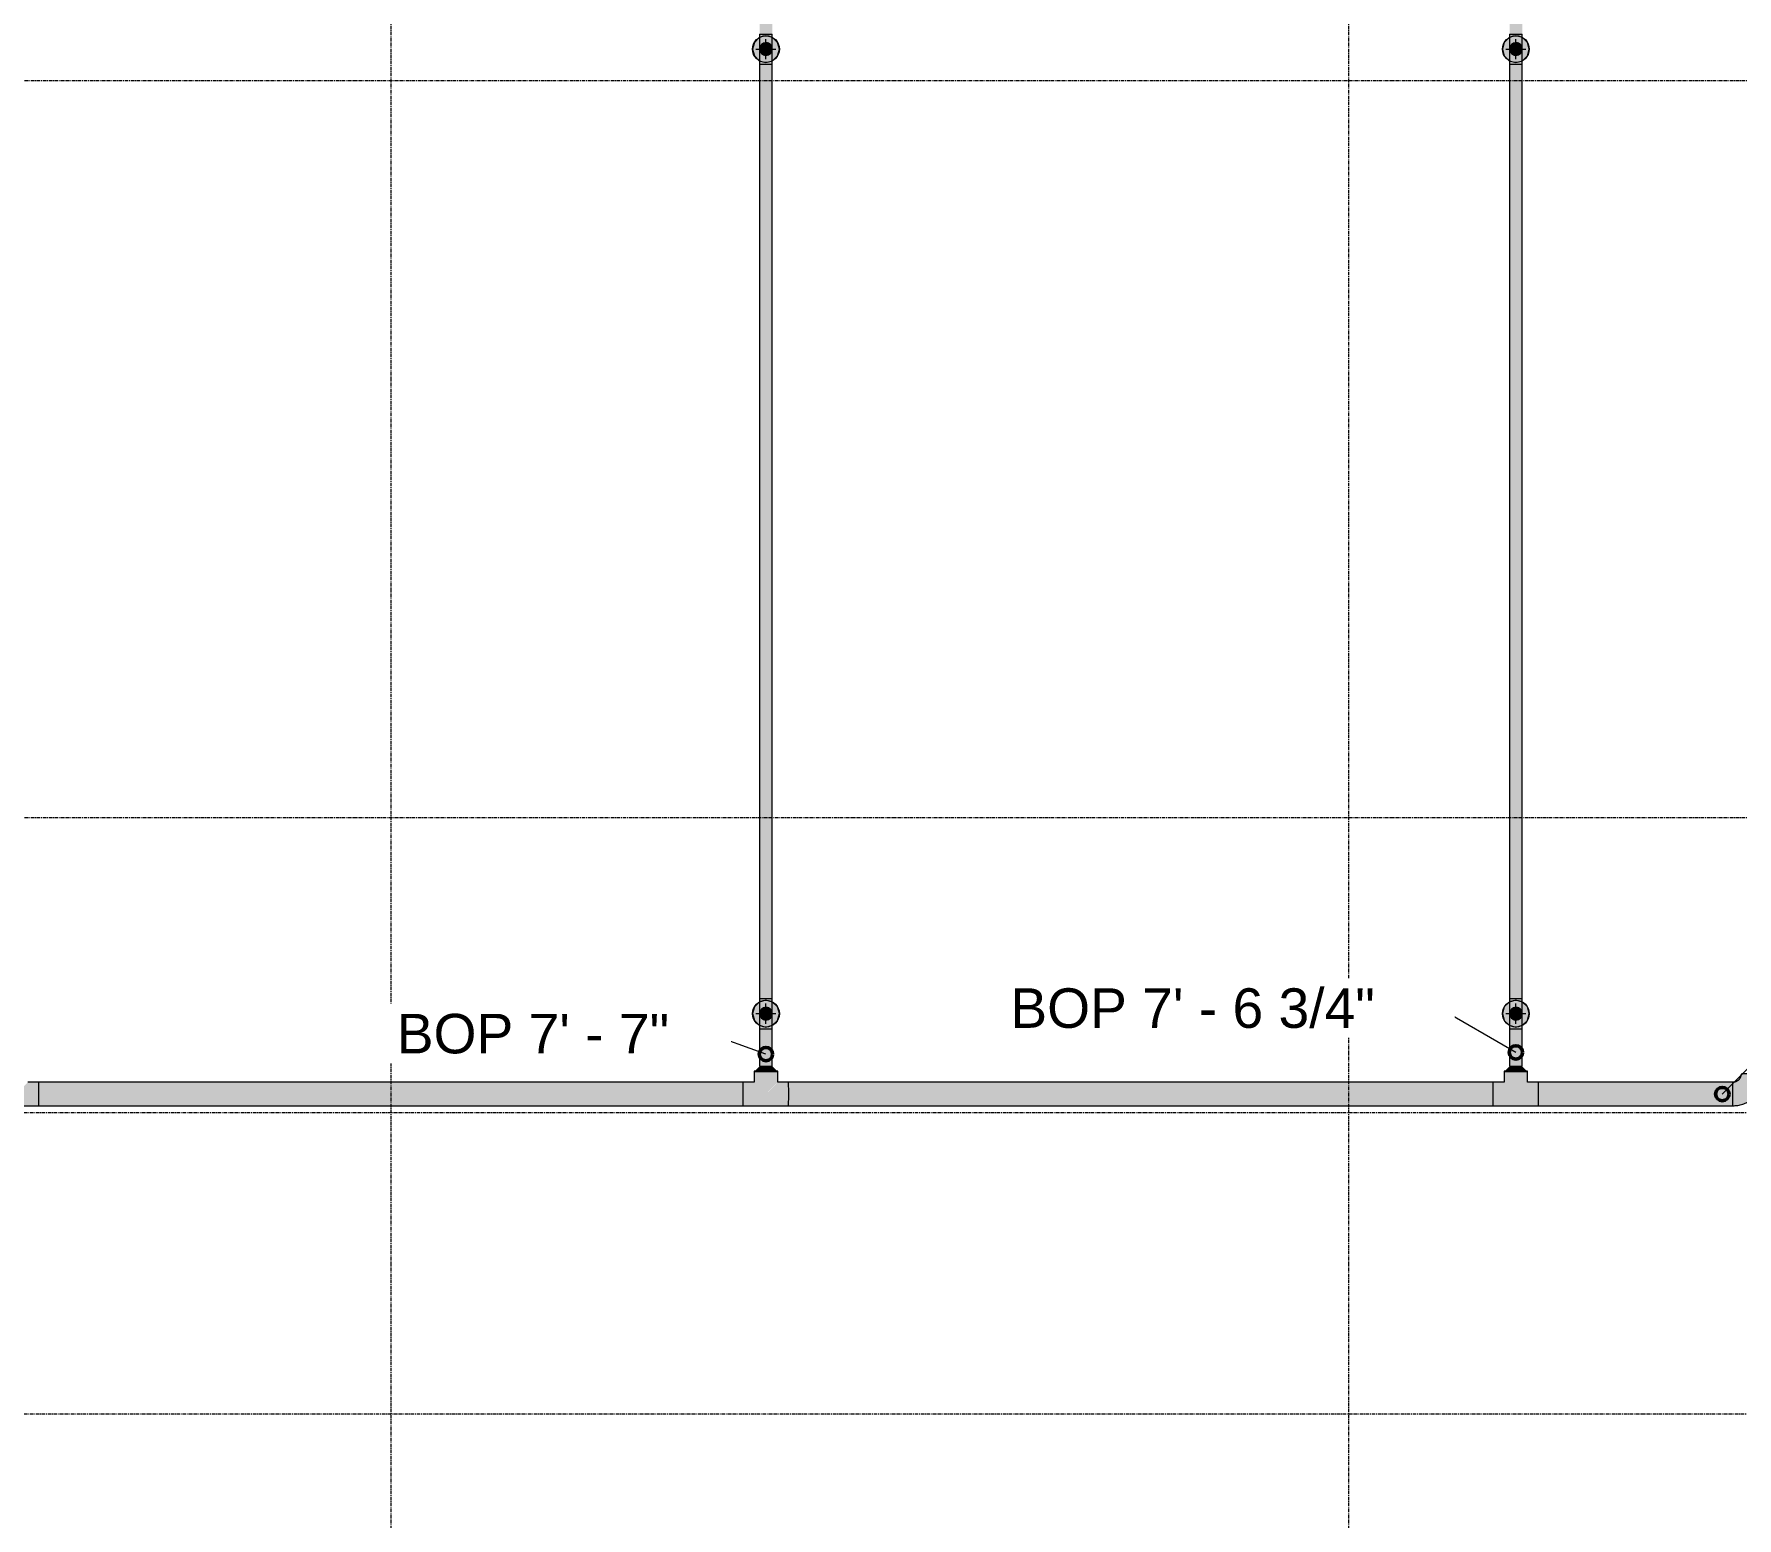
# Model space of a CAD drawing. Header units: inches. Extents: x -3679 to 241, y -496 to 1784.
# Drawn here: x -2409.3 to -2155, y -15.5 to 206 of the extents above; entities that cross this region are included whole.
import ezdxf

# ---------------------------------------------------------------- set-up
doc = ezdxf.new("R2010")
doc.units = ezdxf.units.IN
doc.header["$MEASUREMENT"] = 0
doc.linetypes.add('Grid Line', pattern=[0.875, 0.5, -0.125, 0.125, -0.125])
for name, color, linetype, lineweight in [('A-ANNO-NOTE', 250, 'Continuous', 9), ('G-ANNO-DIMS', 251, 'Continuous', 9), ('P-PIPE', 1, 'Continuous', 9), ('P-PIPE-CNTR', 1, 'Continuous', 9), ('S-GRID', 8, 'Continuous', 9)]:
    doc.layers.add(name, color=color, linetype=linetype, lineweight=lineweight)
doc.styles.add('Arial_1', font='arial.ttf', dxfattribs={"height": 5.901198})

# ---------------------------------------------------------------- blocks, each defined once
blk = doc.blocks.new('Elbow - Welded - Generic - Standard-1092361-LOWER PARKING')
at = {"layer": 'P-PIPE'}
for points in [[(-2155.61, 45.99), (-2154.14, 46.22), (-2152.82, 46.9), (-2151.75, 47.98), (-2151.1, 49.27), (-2150.86, 50.73), (-2151.74, 50.74), (-2154.36, 50.73), (-2154.53, 50.11), (-2154.99, 49.66), (-2155.61, 49.49), (-2155.6, 48.41), (-2155.61, 46.02)], [(-2153.48, 46.56), (-2153.09, 46.74), (-2153.02, 46.79), (-2153.22, 46.69)]]:
    blk.add_hatch(color=256, dxfattribs=at).paths.add_polyline_path(points, flags=0)
at = {"layer": 'P-PIPE', "flags": 128}
for points in [[(-2154.67, 49.92), (-2154.7, 49.88), (-2154.74, 49.85), (-2154.77, 49.81), (-2154.81, 49.78), (-2154.85, 49.75), (-2154.89, 49.72), (-2154.93, 49.69), (-2154.97, 49.67), (-2155.02, 49.64), (-2155.06, 49.62), (-2155.11, 49.6), (-2155.15, 49.58), (-2155.2, 49.56), (-2155.24, 49.55), (-2155.29, 49.53), (-2155.34, 49.52), (-2155.39, 49.51), (-2155.44, 49.5), (-2155.49, 49.5), (-2155.54, 49.49), (-2155.59, 49.49), (-2155.61, 49.49)], [(-2154.36, 50.73), (-2154.37, 50.68), (-2154.37, 50.64), (-2154.37, 50.59), (-2154.38, 50.54), (-2154.39, 50.49), (-2154.4, 50.44), (-2154.41, 50.39), (-2154.43, 50.34), (-2154.44, 50.3), (-2154.46, 50.25), (-2154.48, 50.21), (-2154.5, 50.16), (-2154.53, 50.12), (-2154.55, 50.07), (-2154.58, 50.03), (-2154.61, 49.99), (-2154.64, 49.95), (-2154.67, 49.92)], [(-2152.03, 47.63), (-2151.9, 47.77), (-2151.79, 47.92), (-2151.68, 48.08), (-2151.58, 48.24), (-2151.48, 48.4), (-2151.39, 48.57), (-2151.31, 48.74), (-2151.23, 48.91), (-2151.16, 49.09), (-2151.1, 49.26), (-2151.04, 49.45), (-2150.99, 49.63), (-2150.95, 49.82), (-2150.92, 50), (-2150.9, 50.19), (-2150.88, 50.38), (-2150.87, 50.57), (-2150.86, 50.73)], [(-2155.61, 45.99), (-2155.42, 46), (-2155.23, 46.01), (-2155.04, 46.03), (-2154.85, 46.05), (-2154.66, 46.09), (-2154.48, 46.13), (-2154.3, 46.18), (-2154.11, 46.23), (-2153.94, 46.3), (-2153.76, 46.37), (-2153.59, 46.44), (-2153.42, 46.53), (-2153.25, 46.62), (-2153.09, 46.72), (-2152.93, 46.82), (-2152.77, 46.93), (-2152.62, 47.05), (-2152.48, 47.17), (-2152.34, 47.3), (-2152.2, 47.43), (-2152.08, 47.57), (-2152.03, 47.63)]]:
    blk.add_lwpolyline(points, dxfattribs=at)
at = {"layer": 'P-PIPE'}
for centre, major_axis, ratio, start_param, end_param in [((-2155.61, 47.74), (0, 1.75), 0.001812, 6.023472, 6.283185), ((-2155.61, 47.74), (0, 1.75), 0.001812, 5.761673, 6.022055), ((-2155.61, 47.74), (0, 1.75), 0.001812, 5.499873, 5.759953), ((-2155.61, 47.74), (0, 1.75), 0.001812, 5.238074, 5.498008), ((-2155.61, 47.74), (0, 1.75), 0.001812, 4.976274, 5.236112), ((-2152.61, 50.73), (1.75, 0), 0.002086, 3.009782, 3.139781), ((-2152.61, 50.73), (1.75, 0), 0.002086, 2.618549, 2.877982), ((-2152.61, 50.73), (1.75, 0), 0.002086, 2.35649, 2.616182), ((-2152.61, 50.73), (1.75, 0), 0.002086, 2.094565, 2.354383), ((-2152.61, 50.73), (1.75, 0), 0.002086, 1.832683, 2.092583), ((-2152.61, 50.73), (1.75, 0), 0.002086, 1.570817, 1.830784), ((-2152.61, 50.73), (1.75, 0), 0.002086, 1.308955, 1.568985), ((-2152.61, 50.73), (1.75, 0), 0.002086, 1.047089, 1.307185), ((-2152.61, 50.73), (1.75, 0), 0.002086, 0.785207, 1.045386), ((-2152.61, 50.73), (1.75, 0), 0.002086, 0.523281, 0.783587), ((-2152.61, 50.73), (1.75, 0), 0.002086, 0.261218, 0.521787), ((-2152.61, 50.73), (1.75, 0), 0.002086, 0, 0.259988), ((-2155.61, 47.74), (0, 1.75), 0.001812, 3.667277, 3.926651), ((-2155.61, 47.74), (0, 1.75), 0.001812, 3.405478, 3.664553), ((-2155.61, 47.74), (0, 1.75), 0.001812, 3.143679, 3.273541), ((-2155.61, 47.74), (0, 1.75), 0.001812, 4.714475, 4.974236), ((-2155.61, 47.74), (0, 1.75), 0.001812, 4.452676, 4.712366), ((-2155.61, 47.74), (0, 1.75), 0.001812, 4.190876, 4.45049), ((-2155.61, 47.74), (0, 1.75), 0.001812, 3.929077, 4.188595)]:
    blk.add_ellipse(centre, major_axis=major_axis, ratio=ratio, start_param=start_param, end_param=end_param, dxfattribs=at)

msp = doc.modelspace()

# ---------------------------------------------------------------- hatches: boundary and pattern name
at = {"layer": 'A-ANNO-NOTE'}
for points in [[(-2300, 201.74), (-2299, 202.01), (-2298.27, 202.74), (-2298, 203.74), (-2298.27, 204.74), (-2299, 205.47), (-2300, 205.74), (-2301, 205.47), (-2301.73, 204.74), (-2302, 203.74), (-2301.73, 202.74), (-2301, 202.01)], [(-2188, 201.74), (-2187, 202.01), (-2186.27, 202.74), (-2186, 203.74), (-2186.27, 204.74), (-2187, 205.47), (-2188, 205.74), (-2189, 205.47), (-2189.73, 204.74), (-2190, 203.74), (-2189.73, 202.74), (-2189, 202.01)], [(-2300, 57.74), (-2299, 58.01), (-2298.27, 58.74), (-2298, 59.74), (-2298.27, 60.74), (-2299, 61.47), (-2300, 61.74), (-2301, 61.47), (-2301.73, 60.74), (-2302, 59.74), (-2301.73, 58.74), (-2301, 58.01)], [(-2188, 57.74), (-2187, 58.01), (-2186.27, 58.74), (-2186, 59.74), (-2186.27, 60.74), (-2187, 61.47), (-2188, 61.74), (-2189, 61.47), (-2189.73, 60.74), (-2190, 59.74), (-2189.73, 58.74), (-2189, 58.01)]]:
    msp.add_hatch(color=256, dxfattribs=at).paths.add_polyline_path(points, flags=0)
h = msp.add_hatch(color=256, dxfattribs=at)
edge = h.paths.add_edge_path(flags=0)
edge.add_arc((-2300, 203.74), 2, 0, 360)
h = msp.add_hatch(color=256, dxfattribs=at)
edge = h.paths.add_edge_path(flags=0)
edge.add_arc((-2188, 203.74), 2, 0, 360)
h = msp.add_hatch(color=256, dxfattribs=at)
edge = h.paths.add_edge_path(flags=0)
edge.add_arc((-2300, 59.74), 2, 0, 360)
h = msp.add_hatch(color=256, dxfattribs=at)
edge = h.paths.add_edge_path(flags=0)
edge.add_arc((-2188, 59.74), 2, 0, 360)
at = {"layer": 'P-PIPE'}
h = msp.add_hatch(color=256, dxfattribs=at)
h.paths.add_polyline_path([(-2300.67, 205.98), (-2300.67, 205.99), (-2300.67, 211.03)], flags=0)
h.paths.add_polyline_path([(-2300, 205.98), (-2300, 345.5), (-2300.95, 345.5), (-2300.95, 205.99), (-2300.47, 205.98), (-2300.25, 205.98)], flags=0)
for points in [[(-2300, 205.98), (-2299.05, 205.99), (-2299.05, 345.5), (-2299.53, 345.5), (-2300, 345.5), (-2300, 211.03)], [(-2188, 205.98), (-2187.05, 205.99), (-2187.05, 345.5), (-2187.53, 345.5), (-2188, 345.5), (-2188, 211.03)], [(-2300, 202.79), (-2299.75, 202.83), (-2299.53, 202.92), (-2299.33, 203.07), (-2299.18, 203.27), (-2299.08, 203.5), (-2299.05, 203.74), (-2299.08, 203.99), (-2299.18, 204.22), (-2299.33, 204.41), (-2299.53, 204.57), (-2299.75, 204.66), (-2300, 204.69), (-2300.25, 204.66), (-2300.48, 204.57), (-2300.67, 204.41), (-2300.82, 204.22), (-2300.92, 203.99), (-2300.95, 203.74), (-2300.92, 203.5), (-2300.82, 203.27), (-2300.67, 203.07), (-2300.48, 202.92), (-2300.25, 202.83)], [(-2188, 202.79), (-2187.75, 202.83), (-2187.53, 202.92), (-2187.33, 203.07), (-2187.18, 203.27), (-2187.08, 203.5), (-2187.05, 203.74), (-2187.08, 203.99), (-2187.18, 204.22), (-2187.33, 204.41), (-2187.53, 204.57), (-2187.75, 204.66), (-2188, 204.69), (-2188.25, 204.66), (-2188.48, 204.57), (-2188.67, 204.41), (-2188.82, 204.22), (-2188.92, 203.99), (-2188.95, 203.74), (-2188.92, 203.5), (-2188.82, 203.27), (-2188.67, 203.07), (-2188.48, 202.92), (-2188.25, 202.83)], [(-2300, 61.98), (-2300, 201.5), (-2300.95, 201.5), (-2300.95, 61.99), (-2300.47, 61.98), (-2300.25, 61.98)], [(-2300, 61.98), (-2299.05, 61.99), (-2299.05, 201.5), (-2299.53, 201.5), (-2300, 201.5), (-2300, 62.62)], [(-2188, 61.98), (-2188, 201.5), (-2188.95, 201.5), (-2188.95, 61.99), (-2188.47, 61.98), (-2188.25, 61.98)], [(-2188, 61.98), (-2187.05, 61.99), (-2187.05, 201.5), (-2187.53, 201.5), (-2188, 201.5), (-2188, 62.62)], [(-2300, 58.79), (-2299.75, 58.83), (-2299.53, 58.92), (-2299.33, 59.07), (-2299.18, 59.27), (-2299.08, 59.5), (-2299.05, 59.74), (-2299.08, 59.99), (-2299.18, 60.22), (-2299.33, 60.41), (-2299.53, 60.57), (-2299.75, 60.66), (-2300, 60.69), (-2300.25, 60.66), (-2300.48, 60.57), (-2300.67, 60.41), (-2300.82, 60.22), (-2300.92, 59.99), (-2300.95, 59.74), (-2300.92, 59.5), (-2300.82, 59.27), (-2300.67, 59.07), (-2300.48, 58.92), (-2300.25, 58.83)], [(-2188, 58.79), (-2187.75, 58.83), (-2187.53, 58.92), (-2187.33, 59.07), (-2187.18, 59.27), (-2187.08, 59.5), (-2187.05, 59.74), (-2187.08, 59.99), (-2187.18, 60.22), (-2187.33, 60.41), (-2187.53, 60.57), (-2187.75, 60.66), (-2188, 60.69), (-2188.25, 60.66), (-2188.48, 60.57), (-2188.67, 60.41), (-2188.82, 60.22), (-2188.92, 59.99), (-2188.95, 59.74), (-2188.92, 59.5), (-2188.82, 59.27), (-2188.67, 59.07), (-2188.48, 58.92), (-2188.25, 58.83)], [(-2300, 51.91), (-2300, 57.5), (-2300.95, 57.5), (-2300.95, 51.91), (-2300.48, 51.91), (-2300.25, 51.91)], [(-2300, 51.91), (-2299.05, 51.91), (-2299.05, 57.5), (-2299.53, 57.5), (-2300, 57.5), (-2300, 52.02)], [(-2188, 51.91), (-2188, 57.5), (-2188.95, 57.5), (-2188.95, 51.91), (-2188.48, 51.91), (-2188.25, 51.91)], [(-2188, 51.91), (-2187.05, 51.91), (-2187.05, 57.5), (-2187.53, 57.5), (-2188, 57.5), (-2188, 52.02)], [(-2300, 47.74), (-2298.25, 49.49), (-2298.25, 51.13), (-2298.87, 51.12), (-2301.7, 51.13), (-2301.75, 51.13), (-2301.75, 49.49), (-2300.58, 48.32), (-2300.29, 48.03)], [(-2300, 51.12), (-2298.44, 51.13), (-2299.19, 51.91), (-2300.82, 51.9), (-2301.56, 51.13), (-2300.25, 51.12), (-2300, 51.12)], [(-2188, 47.74), (-2186.25, 49.49), (-2186.25, 51.13), (-2186.87, 51.12), (-2189.7, 51.13), (-2189.75, 51.13), (-2189.75, 49.49), (-2188.58, 48.32), (-2188.29, 48.03)], [(-2188, 51.12), (-2186.44, 51.13), (-2187.19, 51.91), (-2188.82, 51.9), (-2189.56, 51.13), (-2188.25, 51.12), (-2188, 51.12)], [(-2415.39, 45.99), (-2408.61, 45.99), (-2408.61, 46.86), (-2408.61, 49.49), (-2410.25, 49.49), (-2410.76, 48.97), (-2412, 47.74), (-2413.75, 49.49), (-2415.39, 49.49), (-2415.38, 48.19), (-2415.39, 46.02)], [(-2308.17, 47.74), (-2303.38, 47.74), (-2303.39, 49.49), (-2408.61, 49.49), (-2408.61, 48.19), (-2408.61, 47.74), (-2325.01, 47.74)], [(-2296.61, 45.99), (-2296.61, 46.86), (-2296.61, 49.49), (-2298.25, 49.49), (-2298.76, 48.97), (-2300, 47.74), (-2301.75, 49.49), (-2303.39, 49.49), (-2303.38, 48.19), (-2303.38, 45.99), (-2299.75, 45.99)], [(-2296.61, 47.74), (-2191.38, 47.74), (-2191.39, 49.49), (-2296.61, 49.49), (-2296.61, 48.19), (-2296.61, 47.74)], [(-2184.61, 47.74), (-2155.6, 47.75), (-2155.61, 49.49), (-2184.61, 49.49), (-2184.61, 48.19), (-2184.61, 47.74)], [(-2191.39, 45.99), (-2191.38, 46.87), (-2191.38, 47.74), (-2296.61, 47.74), (-2296.61, 45.99), (-2207.13, 45.99)]]:
    msp.add_hatch(color=256, dxfattribs=at).paths.add_polyline_path(points, flags=0)
h = msp.add_hatch(color=256, dxfattribs=at)
h.paths.add_polyline_path([(-2188.67, 205.98), (-2188.67, 205.99), (-2188.67, 211.03)], flags=0)
h.paths.add_polyline_path([(-2188, 205.98), (-2188, 345.5), (-2188.95, 345.5), (-2188.95, 205.99), (-2188.47, 205.98), (-2188.25, 205.98)], flags=0)
h = msp.add_hatch(color=256, dxfattribs=at)
h.paths.add_polyline_path([(-2300.95, 203.74), (-2300.92, 203.99), (-2300.79, 204.28), (-2300.65, 204.43), (-2300.44, 204.58), (-2300.24, 204.66), (-2300, 204.69), (-2300, 205.98), (-2300.95, 205.99), (-2300.95, 203.91)], flags=0)
h.paths.add_polyline_path([(-2300, 201.5), (-2300, 202.79), (-2300.25, 202.83), (-2300.48, 202.92), (-2300.67, 203.07), (-2300.84, 203.31), (-2300.88, 203.38), (-2300.93, 203.56), (-2300.95, 203.74), (-2300.95, 201.5), (-2300.48, 201.5), (-2300.25, 201.5)], flags=0)
h = msp.add_hatch(color=256, dxfattribs=at)
h.paths.add_polyline_path([(-2300, 202.79), (-2299.75, 202.83), (-2299.52, 202.92), (-2299.33, 203.07), (-2299.18, 203.27), (-2299.08, 203.5), (-2299.05, 203.75), (-2299.08, 203.99), (-2299.18, 204.22), (-2299.33, 204.42), (-2299.53, 204.57), (-2299.76, 204.66), (-2300.01, 204.69), (-2300.25, 204.66), (-2300.48, 204.56), (-2300.67, 204.41), (-2300.83, 204.21), (-2300.92, 203.98), (-2300.95, 203.74), (-2300.92, 203.49), (-2300.82, 203.27), (-2300.67, 203.07), (-2300.47, 202.92), (-2300.25, 202.82), (-2300, 202.79)], flags=0)
h.paths.add_polyline_path([(-2300, 202.79), (-2300.25, 202.83), (-2300.48, 202.92), (-2300.67, 203.08), (-2300.82, 203.27), (-2300.92, 203.5), (-2300.95, 203.74), (-2300.91, 204), (-2300.82, 204.22), (-2300.66, 204.42), (-2300.48, 204.57), (-2300.24, 204.66), (-2300, 204.69), (-2299.75, 204.66), (-2299.53, 204.57), (-2299.32, 204.41), (-2299.18, 204.22), (-2299.08, 203.99), (-2299.05, 203.74), (-2299.08, 203.5), (-2299.18, 203.27), (-2299.33, 203.07), (-2299.53, 202.92), (-2299.75, 202.83)], flags=0)
h = msp.add_hatch(color=256, dxfattribs=at)
h.paths.add_polyline_path([(-2299.05, 203.74), (-2299.05, 205.99), (-2299.53, 205.98), (-2300, 205.98), (-2299.99, 204.69), (-2299.75, 204.66), (-2299.52, 204.57), (-2299.33, 204.41), (-2299.16, 204.18), (-2299.12, 204.1), (-2299.07, 203.93), (-2299.05, 203.75)], flags=0)
h.paths.add_polyline_path([(-2300, 201.5), (-2299.05, 201.5), (-2299.05, 203.74), (-2299.08, 203.5), (-2299.21, 203.21), (-2299.35, 203.05), (-2299.54, 202.91), (-2299.75, 202.82), (-2300, 202.79), (-2300, 202.68)], flags=0)
h = msp.add_hatch(color=256, dxfattribs=at)
h.paths.add_polyline_path([(-2188.95, 203.74), (-2188.92, 203.99), (-2188.79, 204.28), (-2188.65, 204.43), (-2188.44, 204.58), (-2188.24, 204.66), (-2188, 204.69), (-2188, 205.98), (-2188.95, 205.99), (-2188.95, 203.91)], flags=0)
h.paths.add_polyline_path([(-2188, 201.5), (-2188, 202.79), (-2188.25, 202.83), (-2188.48, 202.92), (-2188.67, 203.07), (-2188.84, 203.31), (-2188.88, 203.38), (-2188.93, 203.56), (-2188.95, 203.74), (-2188.95, 201.5), (-2188.48, 201.5), (-2188.25, 201.5)], flags=0)
h = msp.add_hatch(color=256, dxfattribs=at)
h.paths.add_polyline_path([(-2188, 202.79), (-2187.75, 202.83), (-2187.52, 202.92), (-2187.33, 203.07), (-2187.18, 203.27), (-2187.08, 203.5), (-2187.05, 203.75), (-2187.08, 203.99), (-2187.18, 204.22), (-2187.33, 204.42), (-2187.53, 204.57), (-2187.76, 204.66), (-2188.01, 204.69), (-2188.25, 204.66), (-2188.48, 204.56), (-2188.67, 204.41), (-2188.83, 204.21), (-2188.92, 203.98), (-2188.95, 203.74), (-2188.92, 203.49), (-2188.82, 203.27), (-2188.67, 203.07), (-2188.47, 202.92), (-2188.25, 202.82), (-2188, 202.79)], flags=0)
h.paths.add_polyline_path([(-2188, 202.79), (-2188.25, 202.83), (-2188.48, 202.92), (-2188.67, 203.08), (-2188.82, 203.27), (-2188.92, 203.5), (-2188.95, 203.74), (-2188.91, 204), (-2188.82, 204.22), (-2188.66, 204.42), (-2188.48, 204.57), (-2188.24, 204.66), (-2188, 204.69), (-2187.75, 204.66), (-2187.53, 204.57), (-2187.32, 204.41), (-2187.18, 204.22), (-2187.08, 203.99), (-2187.05, 203.74), (-2187.08, 203.5), (-2187.18, 203.27), (-2187.33, 203.07), (-2187.53, 202.92), (-2187.75, 202.83)], flags=0)
h = msp.add_hatch(color=256, dxfattribs=at)
h.paths.add_polyline_path([(-2187.05, 203.74), (-2187.05, 205.99), (-2187.53, 205.98), (-2188, 205.98), (-2187.99, 204.69), (-2187.75, 204.66), (-2187.52, 204.57), (-2187.33, 204.41), (-2187.16, 204.18), (-2187.12, 204.1), (-2187.07, 203.93), (-2187.05, 203.75)], flags=0)
h.paths.add_polyline_path([(-2188, 201.5), (-2187.05, 201.5), (-2187.05, 203.74), (-2187.08, 203.5), (-2187.21, 203.21), (-2187.35, 203.05), (-2187.54, 202.91), (-2187.75, 202.82), (-2188, 202.79), (-2188, 202.68)], flags=0)
h = msp.add_hatch(color=256, dxfattribs=at)
h.paths.add_polyline_path([(-2300.95, 59.74), (-2300.92, 59.99), (-2300.79, 60.28), (-2300.65, 60.43), (-2300.44, 60.58), (-2300.24, 60.66), (-2300, 60.69), (-2300, 61.98), (-2300.95, 61.99), (-2300.95, 59.91)], flags=0)
h.paths.add_polyline_path([(-2300, 57.5), (-2300, 58.79), (-2300.25, 58.83), (-2300.48, 58.92), (-2300.67, 59.07), (-2300.84, 59.31), (-2300.88, 59.38), (-2300.93, 59.56), (-2300.95, 59.74), (-2300.95, 57.5), (-2300.48, 57.5), (-2300.25, 57.5)], flags=0)
h = msp.add_hatch(color=256, dxfattribs=at)
h.paths.add_polyline_path([(-2299.05, 59.74), (-2299.05, 61.99), (-2299.53, 61.98), (-2300, 61.98), (-2299.99, 60.69), (-2299.75, 60.66), (-2299.52, 60.57), (-2299.33, 60.41), (-2299.16, 60.18), (-2299.12, 60.1), (-2299.07, 59.93), (-2299.05, 59.75)], flags=0)
h.paths.add_polyline_path([(-2300, 57.5), (-2299.05, 57.5), (-2299.05, 59.74), (-2299.08, 59.5), (-2299.21, 59.21), (-2299.35, 59.05), (-2299.54, 58.91), (-2299.75, 58.82), (-2300, 58.79), (-2300, 58.68)], flags=0)
h = msp.add_hatch(color=256, dxfattribs=at)
h.paths.add_polyline_path([(-2188.95, 59.74), (-2188.92, 59.99), (-2188.79, 60.28), (-2188.65, 60.43), (-2188.44, 60.58), (-2188.24, 60.66), (-2188, 60.69), (-2188, 61.98), (-2188.95, 61.99), (-2188.95, 59.91)], flags=0)
h.paths.add_polyline_path([(-2188, 57.5), (-2188, 58.79), (-2188.25, 58.83), (-2188.48, 58.92), (-2188.67, 59.07), (-2188.84, 59.31), (-2188.88, 59.38), (-2188.93, 59.56), (-2188.95, 59.74), (-2188.95, 57.5), (-2188.48, 57.5), (-2188.25, 57.5)], flags=0)
h = msp.add_hatch(color=256, dxfattribs=at)
h.paths.add_polyline_path([(-2187.05, 59.74), (-2187.05, 61.99), (-2187.53, 61.98), (-2188, 61.98), (-2187.99, 60.69), (-2187.75, 60.66), (-2187.52, 60.57), (-2187.33, 60.41), (-2187.16, 60.18), (-2187.12, 60.1), (-2187.07, 59.93), (-2187.05, 59.75)], flags=0)
h.paths.add_polyline_path([(-2188, 57.5), (-2187.05, 57.5), (-2187.05, 59.74), (-2187.08, 59.5), (-2187.21, 59.21), (-2187.35, 59.05), (-2187.54, 58.91), (-2187.75, 58.82), (-2188, 58.79), (-2188, 58.68)], flags=0)
h = msp.add_hatch(color=256, dxfattribs=at)
h.paths.add_polyline_path([(-2300, 58.79), (-2299.75, 58.83), (-2299.52, 58.92), (-2299.33, 59.07), (-2299.18, 59.27), (-2299.08, 59.5), (-2299.05, 59.75), (-2299.08, 59.99), (-2299.18, 60.22), (-2299.33, 60.42), (-2299.53, 60.57), (-2299.76, 60.66), (-2300.01, 60.69), (-2300.25, 60.66), (-2300.48, 60.56), (-2300.67, 60.41), (-2300.83, 60.21), (-2300.92, 59.98), (-2300.95, 59.74), (-2300.92, 59.49), (-2300.82, 59.27), (-2300.67, 59.07), (-2300.47, 58.92), (-2300.25, 58.82), (-2300, 58.79)], flags=0)
h.paths.add_polyline_path([(-2300, 58.79), (-2300.25, 58.83), (-2300.48, 58.92), (-2300.67, 59.08), (-2300.82, 59.27), (-2300.92, 59.5), (-2300.95, 59.74), (-2300.91, 60), (-2300.82, 60.22), (-2300.66, 60.42), (-2300.48, 60.57), (-2300.24, 60.66), (-2300, 60.69), (-2299.75, 60.66), (-2299.53, 60.57), (-2299.32, 60.41), (-2299.18, 60.22), (-2299.08, 59.99), (-2299.05, 59.74), (-2299.08, 59.5), (-2299.18, 59.27), (-2299.33, 59.07), (-2299.53, 58.92), (-2299.75, 58.83)], flags=0)
h = msp.add_hatch(color=256, dxfattribs=at)
h.paths.add_polyline_path([(-2188, 58.79), (-2187.75, 58.83), (-2187.52, 58.92), (-2187.33, 59.07), (-2187.18, 59.27), (-2187.08, 59.5), (-2187.05, 59.75), (-2187.08, 59.99), (-2187.18, 60.22), (-2187.33, 60.42), (-2187.53, 60.57), (-2187.76, 60.66), (-2188.01, 60.69), (-2188.25, 60.66), (-2188.48, 60.56), (-2188.67, 60.41), (-2188.83, 60.21), (-2188.92, 59.98), (-2188.95, 59.74), (-2188.92, 59.49), (-2188.82, 59.27), (-2188.67, 59.07), (-2188.47, 58.92), (-2188.25, 58.82), (-2188, 58.79)], flags=0)
h.paths.add_polyline_path([(-2188, 58.79), (-2188.25, 58.83), (-2188.48, 58.92), (-2188.67, 59.08), (-2188.82, 59.27), (-2188.92, 59.5), (-2188.95, 59.74), (-2188.91, 60), (-2188.82, 60.22), (-2188.66, 60.42), (-2188.48, 60.57), (-2188.24, 60.66), (-2188, 60.69), (-2187.75, 60.66), (-2187.53, 60.57), (-2187.32, 60.41), (-2187.18, 60.22), (-2187.08, 59.99), (-2187.05, 59.74), (-2187.08, 59.5), (-2187.18, 59.27), (-2187.33, 59.07), (-2187.53, 58.92), (-2187.75, 58.83)], flags=0)
h = msp.add_hatch(color=256, dxfattribs=at)
h.paths.add_polyline_path([(-2191.38, 48.79), (-2191.38, 48.79), (-2191.38, 48.79)], flags=0)
h.paths.add_polyline_path([(-2184.61, 45.99), (-2184.61, 46.86), (-2184.61, 49.49), (-2186.25, 49.49), (-2186.76, 48.97), (-2188, 47.74), (-2189.75, 49.49), (-2191.39, 49.49), (-2191.38, 48.19), (-2191.38, 45.99), (-2190.29, 45.99)], flags=0)
h = msp.add_hatch(color=256, dxfattribs=at)
h.paths.add_polyline_path([(-2408.61, 45.99), (-2303.39, 45.99), (-2303.38, 46.87), (-2303.38, 47.74), (-2408.61, 47.74), (-2408.61, 45.99)], flags=0)
h.paths.add_polyline_path([(-2408.61, 46.23), (-2408.61, 46.23), (-2392.38, 46.23)], flags=0)
h = msp.add_hatch(color=256, dxfattribs=at)
h.paths.add_polyline_path([(-2156.61, 45.99), (-2155.61, 45.99), (-2155.6, 46.87), (-2155.6, 47.74), (-2184.61, 47.74), (-2184.61, 45.99), (-2173.45, 45.99)], flags=0)
h.paths.add_polyline_path([(-2184.61, 46.23), (-2184.61, 46.23), (-2173.45, 46.23)], flags=0)

# ---------------------------------------------------------------- linework, layer by layer
at = {"layer": 'A-ANNO-NOTE'}
for p, q in [((-2301.73, 204.74), (-2302, 203.74)), ((-2302, 203.74), (-2301.73, 202.74)), ((-2301, 205.47), (-2301.73, 204.74)), ((-2300, 205.74), (-2301, 205.47)), ((-2299, 205.47), (-2300, 205.74)), ((-2298.27, 204.74), (-2299, 205.47)), ((-2298, 203.74), (-2298.27, 204.74)), ((-2298.27, 202.74), (-2298, 203.74)), ((-2189.73, 204.74), (-2190, 203.74)), ((-2190, 203.74), (-2189.73, 202.74)), ((-2189, 205.47), (-2189.73, 204.74)), ((-2188, 205.74), (-2189, 205.47)), ((-2187, 205.47), (-2188, 205.74)), ((-2186.27, 204.74), (-2187, 205.47)), ((-2186, 203.74), (-2186.27, 204.74)), ((-2186.27, 202.74), (-2186, 203.74)), ((-2301.73, 202.74), (-2301, 202.01)), ((-2301, 202.01), (-2300, 201.74)), ((-2300, 201.74), (-2299, 202.01)), ((-2299, 202.01), (-2298.27, 202.74)), ((-2189.73, 202.74), (-2189, 202.01)), ((-2189, 202.01), (-2188, 201.74)), ((-2188, 201.74), (-2187, 202.01)), ((-2187, 202.01), (-2186.27, 202.74)), ((-2301, 61.47), (-2301.73, 60.74)), ((-2300, 61.74), (-2301, 61.47)), ((-2299, 61.47), (-2300, 61.74)), ((-2298.27, 60.74), (-2299, 61.47)), ((-2189, 61.47), (-2189.73, 60.74)), ((-2188, 61.74), (-2189, 61.47)), ((-2187, 61.47), (-2188, 61.74)), ((-2186.27, 60.74), (-2187, 61.47)), ((-2301.73, 60.74), (-2302, 59.74)), ((-2302, 59.74), (-2301.73, 58.74)), ((-2301.73, 58.74), (-2301, 58.01)), ((-2299, 58.01), (-2298.27, 58.74)), ((-2298, 59.74), (-2298.27, 60.74)), ((-2298.27, 58.74), (-2298, 59.74)), ((-2189.73, 60.74), (-2190, 59.74)), ((-2190, 59.74), (-2189.73, 58.74)), ((-2189.73, 58.74), (-2189, 58.01)), ((-2187, 58.01), (-2186.27, 58.74)), ((-2186, 59.74), (-2186.27, 60.74)), ((-2186.27, 58.74), (-2186, 59.74)), ((-2301, 58.01), (-2300, 57.74)), ((-2300, 57.74), (-2299, 58.01)), ((-2189, 58.01), (-2188, 57.74)), ((-2188, 57.74), (-2187, 58.01))]:
    msp.add_line(p, q, dxfattribs=at)
for centre in [(-2300, 203.74), (-2188, 203.74), (-2300, 59.74), (-2188, 59.74)]:
    msp.add_circle(centre, 2, dxfattribs=at)
at = {"layer": 'G-ANNO-DIMS'}
for p, q in [((-2157.17, 47.74), (-2141.13, 63.78)), ((-2199.71, 60.72), (-2207.94, 60.72)), ((-2188, 53.96), (-2199.71, 60.72)), ((-2308.82, 56.9), (-2313.26, 56.9)), ((-2300, 53.7), (-2308.82, 56.9))]:
    msp.add_line(p, q, dxfattribs=at)
at = {"layer": 'G-ANNO-DIMS', "lineweight": 50}
for centre in [(-2300, 53.7), (-2188, 53.96), (-2157.17, 47.74)]:
    msp.add_circle(centre, 1, dxfattribs=at)
at = {"layer": 'P-PIPE'}
for p, q in [((-2300.95, 205.99), (-2300.95, 201.5)), ((-2299.05, 201.5), (-2299.05, 205.99)), ((-2188.95, 205.99), (-2188.95, 201.5)), ((-2187.05, 201.5), (-2187.05, 205.99)), ((-2300.95, 201.5), (-2300.95, 61.99)), ((-2299.05, 61.99), (-2299.05, 201.5)), ((-2188.95, 201.5), (-2188.95, 61.99)), ((-2187.05, 61.99), (-2187.05, 201.5)), ((-2300.95, 61.99), (-2300.95, 57.5)), ((-2299.05, 57.5), (-2299.05, 61.99)), ((-2188.95, 61.99), (-2188.95, 57.5)), ((-2187.05, 57.5), (-2187.05, 61.99)), ((-2300.95, 57.5), (-2300.95, 51.91)), ((-2299.05, 51.91), (-2299.05, 57.5)), ((-2188.95, 57.5), (-2188.95, 51.91)), ((-2187.05, 51.91), (-2187.05, 57.5)), ((-2301.75, 51.13), (-2301.75, 49.49)), ((-2301.56, 51.13), (-2300.81, 51.91)), ((-2298.44, 51.13), (-2299.19, 51.91)), ((-2298.25, 49.49), (-2298.25, 51.13)), ((-2189.75, 51.13), (-2189.75, 49.49)), ((-2189.56, 51.13), (-2188.81, 51.91)), ((-2186.44, 51.13), (-2187.19, 51.91)), ((-2186.25, 49.49), (-2186.25, 51.13)), ((-2408.61, 49.49), (-2410.25, 49.49)), ((-2303.39, 49.49), (-2408.61, 49.49)), ((-2301.75, 49.49), (-2303.39, 49.49)), ((-2296.61, 49.49), (-2298.25, 49.49)), ((-2191.39, 49.49), (-2296.61, 49.49)), ((-2189.75, 49.49), (-2191.39, 49.49)), ((-2184.61, 49.49), (-2186.25, 49.49)), ((-2155.61, 49.49), (-2184.61, 49.49)), ((-2415.39, 45.99), (-2408.61, 45.99)), ((-2408.61, 45.99), (-2303.39, 45.99)), ((-2303.39, 45.99), (-2296.61, 45.99)), ((-2296.61, 45.99), (-2191.39, 45.99)), ((-2191.39, 45.99), (-2184.61, 45.99)), ((-2184.61, 45.99), (-2155.61, 45.99))]:
    msp.add_line(p, q, dxfattribs=at)
for centre, radius, start, end in [((-2300, 203.74), 0.95, 0, 180), ((-2300, 203.74), 0.95, 180, 0), ((-2300, 203.27), 0.475, 90, 270), ((-2300, 204.22), 0.475, 270, 90), ((-2188, 203.74), 0.95, 0, 180), ((-2188, 203.74), 0.95, 180, 0), ((-2188, 203.27), 0.475, 90, 270), ((-2188, 204.22), 0.475, 270, 90), ((-2300, 59.74), 0.95, 0, 180), ((-2300, 59.74), 0.95, 180, 360), ((-2300, 59.27), 0.475, 90, 270), ((-2300, 60.22), 0.475, 270, 90), ((-2188, 59.74), 0.95, 0, 180), ((-2188, 59.74), 0.95, 180, 360), ((-2188, 59.27), 0.475, 90, 270), ((-2188, 60.22), 0.475, 270, 90)]:
    msp.add_arc(centre, radius, start, end, dxfattribs=at)
for centre, major_axis, ratio, start_param, end_param in [((-2300, 205.99), (0.951, 0), 0.004167, 3.141593, 3.403392), ((-2300, 205.99), (0.951, 0), 0.004167, 3.405488, 3.665191), ((-2300, 205.99), (0.951, 0), 0.004167, 3.666373, 3.926991), ((-2300, 205.99), (0.95, 0), 0.004167, 3.665191, 3.926025), ((-2300, 205.99), (0.951, 0), 0.004167, 3.927731, 4.18879), ((-2300, 205.99), (0.95, 0), 0.004167, 3.926991, 4.188266), ((-2300, 205.99), (0.951, 0), 0.004167, 4.18924, 4.45059), ((-2300, 205.99), (0.95, 0), 0.004167, 4.18879, 4.450357), ((-2300, 205.99), (0.951, 0), 0.004167, 4.450806, 4.712389), ((-2300, 205.99), (0.95, 0), 0.004167, 4.45059, 4.712389), ((-2300, 205.99), (0.951, 0), 0.004167, 4.712389, 4.973972), ((-2300, 205.99), (0.95, 0), 0.004167, 4.712389, 4.974188), ((-2300, 205.99), (0.951, 0), 0.004167, 4.974188, 5.235538), ((-2300, 205.99), (0.95, 0), 0.004167, 4.974421, 5.235988), ((-2300, 205.99), (0.951, 0), 0.004167, 5.235988, 5.497047), ((-2300, 205.99), (0.95, 0), 0.004167, 5.236512, 5.497787), ((-2300, 205.99), (0.951, 0), 0.004167, 5.497787, 5.758405), ((-2300, 205.99), (0.95, 0), 0.004167, 5.498753, 5.759587), ((-2300, 205.99), (0.951, 0), 0.004167, 5.759587, 6.01929), ((-2300, 205.99), (0.951, 0), 0.004167, 6.021386, 6.283185), ((-2188, 205.99), (0.951, 0), 0.004167, 3.141593, 3.403392), ((-2188, 205.99), (0.951, 0), 0.004167, 3.405488, 3.665191), ((-2188, 205.99), (0.951, 0), 0.004167, 3.666373, 3.926991), ((-2188, 205.99), (0.95, 0), 0.004167, 3.665191, 3.926025), ((-2188, 205.99), (0.951, 0), 0.004167, 3.927731, 4.18879), ((-2188, 205.99), (0.95, 0), 0.004167, 3.926991, 4.188266), ((-2188, 205.99), (0.951, 0), 0.004167, 4.18924, 4.45059), ((-2188, 205.99), (0.95, 0), 0.004167, 4.18879, 4.450357), ((-2188, 205.99), (0.951, 0), 0.004167, 4.450806, 4.712389), ((-2188, 205.99), (0.95, 0), 0.004167, 4.45059, 4.712389), ((-2188, 205.99), (0.951, 0), 0.004167, 4.712389, 4.973972), ((-2188, 205.99), (0.95, 0), 0.004167, 4.712389, 4.974188), ((-2188, 205.99), (0.951, 0), 0.004167, 4.974188, 5.235538), ((-2188, 205.99), (0.95, 0), 0.004167, 4.974421, 5.235988), ((-2188, 205.99), (0.951, 0), 0.004167, 5.235988, 5.497047), ((-2188, 205.99), (0.95, 0), 0.004167, 5.236512, 5.497787), ((-2188, 205.99), (0.951, 0), 0.004167, 5.497787, 5.758405), ((-2188, 205.99), (0.95, 0), 0.004167, 5.498753, 5.759587), ((-2188, 205.99), (0.951, 0), 0.004167, 5.759587, 6.01929), ((-2188, 205.99), (0.951, 0), 0.004167, 6.021386, 6.283185), ((-2300, 201.5), (0.951, 0), 0.004167, 3.141593, 4.712389), ((-2300, 201.5), (0.95, 0), 0.004167, 3.665191, 3.926025), ((-2300, 201.5), (0.95, 0), 0.004167, 3.926991, 4.188266), ((-2300, 201.5), (0.95, 0), 0.004167, 4.18879, 4.450357), ((-2300, 201.5), (0.95, 0), 0.004167, 4.45059, 4.712389), ((-2300, 201.5), (0.951, 0), 0.004167, 4.712389, 6.283185), ((-2300, 201.5), (0.95, 0), 0.004167, 4.712389, 4.974188), ((-2300, 201.5), (0.95, 0), 0.004167, 4.974421, 5.235988), ((-2300, 201.5), (0.95, 0), 0.004167, 5.236512, 5.497787), ((-2300, 201.5), (0.95, 0), 0.004167, 5.498753, 5.759587), ((-2188, 201.5), (0.951, 0), 0.004167, 3.141593, 4.712389), ((-2188, 201.5), (0.95, 0), 0.004167, 3.665191, 3.926025), ((-2188, 201.5), (0.95, 0), 0.004167, 3.926991, 4.188266), ((-2188, 201.5), (0.95, 0), 0.004167, 4.18879, 4.450357), ((-2188, 201.5), (0.95, 0), 0.004167, 4.45059, 4.712389), ((-2188, 201.5), (0.951, 0), 0.004167, 4.712389, 6.283185), ((-2188, 201.5), (0.95, 0), 0.004167, 4.712389, 4.974188), ((-2188, 201.5), (0.95, 0), 0.004167, 4.974421, 5.235988), ((-2188, 201.5), (0.95, 0), 0.004167, 5.236512, 5.497787), ((-2188, 201.5), (0.95, 0), 0.004167, 5.498753, 5.759587), ((-2300, 61.99), (0.951, 0), 0.004167, 3.141593, 3.403392), ((-2300, 61.99), (0.951, 0), 0.004167, 3.405488, 3.665191), ((-2300, 61.99), (0.951, 0), 0.004167, 3.666373, 3.926991), ((-2300, 61.99), (0.95, 0), 0.004167, 3.665191, 3.926025), ((-2300, 61.99), (0.951, 0), 0.004167, 3.927731, 4.18879), ((-2300, 61.99), (0.95, 0), 0.004167, 3.926991, 4.188266), ((-2300, 61.99), (0.951, 0), 0.004167, 4.18924, 4.45059), ((-2300, 61.99), (0.95, 0), 0.004167, 4.18879, 4.450357), ((-2300, 61.99), (0.951, 0), 0.004167, 4.450806, 4.712389), ((-2300, 61.99), (0.95, 0), 0.004167, 4.45059, 4.712389), ((-2300, 61.99), (0.951, 0), 0.004167, 4.712389, 4.973972), ((-2300, 61.99), (0.95, 0), 0.004167, 4.712389, 4.974188), ((-2300, 61.99), (0.951, 0), 0.004167, 4.974188, 5.235538), ((-2300, 61.99), (0.95, 0), 0.004167, 4.974421, 5.235988), ((-2300, 61.99), (0.951, 0), 0.004167, 5.235988, 5.497047), ((-2300, 61.99), (0.95, 0), 0.004167, 5.236512, 5.497787), ((-2300, 61.99), (0.951, 0), 0.004167, 5.497787, 5.758405), ((-2300, 61.99), (0.95, 0), 0.004167, 5.498753, 5.759587), ((-2300, 61.99), (0.951, 0), 0.004167, 5.759587, 6.01929), ((-2300, 61.99), (0.951, 0), 0.004167, 6.021386, 6.283185), ((-2188, 61.99), (0.951, 0), 0.004167, 3.141593, 3.403392), ((-2188, 61.99), (0.951, 0), 0.004167, 3.405488, 3.665191), ((-2188, 61.99), (0.951, 0), 0.004167, 3.666373, 3.926991), ((-2188, 61.99), (0.95, 0), 0.004167, 3.665191, 3.926025), ((-2188, 61.99), (0.951, 0), 0.004167, 3.927731, 4.18879), ((-2188, 61.99), (0.95, 0), 0.004167, 3.926991, 4.188266), ((-2188, 61.99), (0.951, 0), 0.004167, 4.18924, 4.45059), ((-2188, 61.99), (0.95, 0), 0.004167, 4.18879, 4.450357), ((-2188, 61.99), (0.951, 0), 0.004167, 4.450806, 4.712389), ((-2188, 61.99), (0.95, 0), 0.004167, 4.45059, 4.712389), ((-2188, 61.99), (0.951, 0), 0.004167, 4.712389, 4.973972), ((-2188, 61.99), (0.95, 0), 0.004167, 4.712389, 4.974188), ((-2188, 61.99), (0.951, 0), 0.004167, 4.974188, 5.235538), ((-2188, 61.99), (0.95, 0), 0.004167, 4.974421, 5.235988), ((-2188, 61.99), (0.951, 0), 0.004167, 5.235988, 5.497047), ((-2188, 61.99), (0.95, 0), 0.004167, 5.236512, 5.497787), ((-2188, 61.99), (0.951, 0), 0.004167, 5.497787, 5.758405), ((-2188, 61.99), (0.95, 0), 0.004167, 5.498753, 5.759587), ((-2188, 61.99), (0.951, 0), 0.004167, 5.759587, 6.01929), ((-2188, 61.99), (0.951, 0), 0.004167, 6.021386, 6.283185), ((-2300, 57.5), (0.951, 0), 0.004167, 3.141593, 4.712389), ((-2300, 57.5), (0.95, 0), 0.004167, 3.665191, 3.926025), ((-2300, 57.5), (0.95, 0), 0.004167, 3.926991, 4.188266), ((-2300, 57.5), (0.95, 0), 0.004167, 4.18879, 4.450357), ((-2300, 57.5), (0.95, 0), 0.004167, 4.45059, 4.712389), ((-2300, 57.5), (0.951, 0), 0.004167, 4.712389, 6.283185), ((-2300, 57.5), (0.95, 0), 0.004167, 4.712389, 4.974188), ((-2300, 57.5), (0.95, 0), 0.004167, 4.974421, 5.235988), ((-2300, 57.5), (0.95, 0), 0.004167, 5.236512, 5.497787), ((-2300, 57.5), (0.95, 0), 0.004167, 5.498753, 5.759587), ((-2188, 57.5), (0.951, 0), 0.004167, 3.141593, 4.712389), ((-2188, 57.5), (0.95, 0), 0.004167, 3.665191, 3.926025), ((-2188, 57.5), (0.95, 0), 0.004167, 3.926991, 4.188266), ((-2188, 57.5), (0.95, 0), 0.004167, 4.18879, 4.450357), ((-2188, 57.5), (0.95, 0), 0.004167, 4.45059, 4.712389), ((-2188, 57.5), (0.951, 0), 0.004167, 4.712389, 6.283185), ((-2188, 57.5), (0.95, 0), 0.004167, 4.712389, 4.974188), ((-2188, 57.5), (0.95, 0), 0.004167, 4.974421, 5.235988), ((-2188, 57.5), (0.95, 0), 0.004167, 5.236512, 5.497787), ((-2188, 57.5), (0.95, 0), 0.004167, 5.498753, 5.759587), ((-2300, 51.13), (1.75, 0), 0.004167, 2.683398, 3.141593), ((-2300, 51.13), (1.75, 0), 0.004167, 3.143404, 6.283185), ((-2300, 51.91), (0.95, 0), 0.004167, 3.141593, 4.712389), ((-2300, 51.91), (0.95, 0), 0.004167, 4.712389, 6.283185), ((-2300, 51.13), (1.75, 0), 0.004167, 0.001812, 0.457604), ((-2188, 51.13), (1.75, 0), 0.004167, 2.683398, 3.141593), ((-2188, 51.13), (1.75, 0), 0.004167, 3.143404, 6.283185), ((-2188, 51.91), (0.95, 0), 0.004167, 3.141593, 4.712389), ((-2188, 51.91), (0.95, 0), 0.004167, 4.712389, 6.283185), ((-2188, 51.13), (1.75, 0), 0.004167, 0.001812, 0.457604), ((-2408.61, 47.74), (0, 1.75), 0.001812, 6.15019, 6.279019), ((-2408.61, 47.74), (0, 1.75), 0.001812, 6.021386, 6.150214), ((-2408.61, 47.74), (0, 1.75), 0.001812, 5.888391, 6.017219), ((-2408.61, 47.74), (0, 1.75), 0.001812, 5.759587, 5.888415), ((-2408.61, 47.74), (0, 1.75), 0.001812, 5.497787, 5.756142), ((-2408.61, 47.74), (0, 1.75), 0.001812, 5.498458, 5.75542), ((-2408.61, 47.74), (0, 1.75), 0.001812, 5.235988, 5.494055), ((-2408.61, 47.74), (0, 1.75), 0.001812, 5.236373, 5.493621), ((-2408.61, 47.74), (0, 1.75), 0.001812, 4.974385, 5.231821), ((-2408.61, 47.74), (0, 1.75), 0.001812, 4.974188, 5.232066), ((-2303.39, 47.74), (0, 1.75), 0.001812, 6.15019, 6.279019), ((-2303.39, 47.74), (0, 1.75), 0.001812, 6.021386, 6.150214), ((-2303.39, 47.74), (0, 1.75), 0.001812, 5.888391, 6.017219), ((-2303.39, 47.74), (0, 1.75), 0.001812, 5.759587, 5.888415), ((-2303.39, 47.74), (0, 1.75), 0.001812, 5.497787, 5.756142), ((-2303.39, 47.74), (0, 1.75), 0.001812, 5.498458, 5.75542), ((-2303.39, 47.74), (0, 1.75), 0.001812, 5.235988, 5.494055), ((-2303.39, 47.74), (0, 1.75), 0.001812, 5.236373, 5.493621), ((-2303.39, 47.74), (0, 1.75), 0.001812, 4.974188, 5.232066), ((-2303.39, 47.74), (0, 1.75), 0.001812, 4.974385, 5.231821), ((-2296.61, 47.74), (0, 1.75), 0.001812, 6.15019, 6.279019), ((-2296.61, 47.74), (0, 1.75), 0.001812, 6.021386, 6.150214), ((-2296.61, 47.74), (0, 1.75), 0.001812, 5.888391, 6.017219), ((-2296.61, 47.74), (0, 1.75), 0.001812, 5.759587, 5.888415), ((-2296.61, 47.74), (0, 1.75), 0.001812, 5.497787, 5.756142), ((-2296.61, 47.74), (0, 1.75), 0.001812, 5.498458, 5.75542), ((-2296.61, 47.74), (0, 1.75), 0.001812, 5.235988, 5.494055), ((-2296.61, 47.74), (0, 1.75), 0.001812, 5.236373, 5.493621), ((-2296.61, 47.74), (0, 1.75), 0.001812, 4.974385, 5.231821), ((-2296.61, 47.74), (0, 1.75), 0.001812, 4.974188, 5.232066), ((-2191.39, 47.74), (0, 1.75), 0.001812, 6.15019, 6.279019), ((-2191.39, 47.74), (0, 1.75), 0.001812, 6.021386, 6.150214), ((-2191.39, 47.74), (0, 1.75), 0.001812, 5.888391, 6.017219), ((-2191.39, 47.74), (0, 1.75), 0.001812, 5.759587, 5.888415), ((-2191.39, 47.74), (0, 1.75), 0.001812, 5.497787, 5.756142), ((-2191.39, 47.74), (0, 1.75), 0.001812, 5.498458, 5.75542), ((-2191.39, 47.74), (0, 1.75), 0.001812, 5.235988, 5.494055), ((-2191.39, 47.74), (0, 1.75), 0.001812, 5.236373, 5.493621), ((-2191.39, 47.74), (0, 1.75), 0.001812, 4.974188, 5.232066), ((-2191.39, 47.74), (0, 1.75), 0.001812, 4.974385, 5.231821), ((-2184.61, 47.74), (0, 1.75), 0.001812, 6.15019, 6.279019), ((-2184.61, 47.74), (0, 1.75), 0.001812, 6.021386, 6.150214), ((-2184.61, 47.74), (0, 1.75), 0.001812, 5.888391, 6.017219), ((-2184.61, 47.74), (0, 1.75), 0.001812, 5.759587, 5.888415), ((-2184.61, 47.74), (0, 1.75), 0.001812, 5.497787, 5.756142), ((-2184.61, 47.74), (0, 1.75), 0.001812, 5.498458, 5.75542), ((-2184.61, 47.74), (0, 1.75), 0.001812, 5.235988, 5.494055), ((-2184.61, 47.74), (0, 1.75), 0.001812, 5.236373, 5.493621), ((-2184.61, 47.74), (0, 1.75), 0.001812, 4.974385, 5.231821), ((-2184.61, 47.74), (0, 1.75), 0.001812, 4.974188, 5.232066), ((-2155.61, 47.74), (0, 1.75), 0.001812, 6.153323, 6.283185), ((-2155.61, 47.74), (0, 1.75), 0.001812, 5.762315, 6.021386), ((-2155.61, 47.74), (0, 1.75), 0.001812, 5.500215, 5.759587), ((-2155.61, 47.74), (0, 1.75), 0.001812, 5.23827, 5.497787), ((-2155.61, 47.74), (0, 1.75), 0.001812, 4.976375, 5.235988), ((-2408.61, 47.74), (0, 1.75), 0.001812, 4.712435, 4.970022), ((-2408.61, 47.74), (0, 1.75), 0.001812, 4.712389, 4.970115), ((-2408.61, 47.74), (0, 1.75), 0.001812, 4.450494, 4.708222), ((-2408.61, 47.74), (0, 1.75), 0.001812, 4.45059, 4.708174), ((-2408.61, 47.74), (0, 1.75), 0.001812, 4.188543, 4.446423), ((-2408.61, 47.74), (0, 1.75), 0.001812, 4.18879, 4.446223), ((-2408.61, 47.74), (0, 1.75), 0.001812, 3.926553, 4.184624), ((-2408.61, 47.74), (0, 1.75), 0.001812, 3.926991, 4.184234), ((-2408.61, 47.74), (0, 1.75), 0.001812, 3.664463, 3.922824), ((-2408.61, 47.74), (0, 1.75), 0.001812, 3.665191, 3.922147), ((-2408.61, 47.74), (0, 1.75), 0.001812, 3.532197, 3.661025), ((-2408.61, 47.74), (0, 1.75), 0.001812, 3.403392, 3.53222), ((-2408.61, 47.74), (0, 1.75), 0.001812, 3.141593, 3.399225), ((-2408.61, 47.74), (0, 1.75), 0.001812, 3.141593, 3.270421), ((-2303.39, 47.74), (0, 1.75), 0.001812, 3.403392, 3.53222), ((-2303.39, 47.74), (0, 1.75), 0.001812, 3.141593, 3.399225), ((-2303.39, 47.74), (0, 1.75), 0.001812, 3.141593, 3.270421), ((-2303.39, 47.74), (0, 1.75), 0.001812, 4.712389, 4.970115), ((-2303.39, 47.74), (0, 1.75), 0.001812, 4.712435, 4.970022), ((-2303.39, 47.74), (0, 1.75), 0.001812, 4.45059, 4.708174), ((-2303.39, 47.74), (0, 1.75), 0.001812, 4.450494, 4.708222), ((-2303.39, 47.74), (0, 1.75), 0.001812, 4.18879, 4.446223), ((-2303.39, 47.74), (0, 1.75), 0.001812, 4.188543, 4.446423), ((-2303.39, 47.74), (0, 1.75), 0.001812, 3.926991, 4.184234), ((-2303.39, 47.74), (0, 1.75), 0.001812, 3.926553, 4.184624), ((-2303.39, 47.74), (0, 1.75), 0.001812, 3.665191, 3.922147), ((-2303.39, 47.74), (0, 1.75), 0.001812, 3.664463, 3.922824), ((-2303.39, 47.74), (0, 1.75), 0.001812, 3.532197, 3.661025), ((-2296.61, 47.74), (0, 1.75), 0.001812, 4.712435, 4.970022), ((-2296.61, 47.74), (0, 1.75), 0.001812, 4.712389, 4.970115), ((-2296.61, 47.74), (0, 1.75), 0.001812, 4.450494, 4.708222), ((-2296.61, 47.74), (0, 1.75), 0.001812, 4.45059, 4.708174), ((-2296.61, 47.74), (0, 1.75), 0.001812, 4.188543, 4.446423), ((-2296.61, 47.74), (0, 1.75), 0.001812, 4.18879, 4.446223), ((-2296.61, 47.74), (0, 1.75), 0.001812, 3.926553, 4.184624), ((-2296.61, 47.74), (0, 1.75), 0.001812, 3.926991, 4.184234), ((-2296.61, 47.74), (0, 1.75), 0.001812, 3.664463, 3.922824), ((-2296.61, 47.74), (0, 1.75), 0.001812, 3.665191, 3.922147), ((-2296.61, 47.74), (0, 1.75), 0.001812, 3.532197, 3.661025), ((-2296.61, 47.74), (0, 1.75), 0.001812, 3.403392, 3.53222), ((-2296.61, 47.74), (0, 1.75), 0.001812, 3.141593, 3.399225), ((-2296.61, 47.74), (0, 1.75), 0.001812, 3.141593, 3.270421), ((-2191.39, 47.74), (0, 1.75), 0.001812, 3.403392, 3.53222), ((-2191.39, 47.74), (0, 1.75), 0.001812, 3.141593, 3.399225), ((-2191.39, 47.74), (0, 1.75), 0.001812, 3.141593, 3.270421), ((-2191.39, 47.74), (0, 1.75), 0.001812, 4.712389, 4.970115), ((-2191.39, 47.74), (0, 1.75), 0.001812, 4.712435, 4.970022), ((-2191.39, 47.74), (0, 1.75), 0.001812, 4.45059, 4.708174), ((-2191.39, 47.74), (0, 1.75), 0.001812, 4.450494, 4.708222), ((-2191.39, 47.74), (0, 1.75), 0.001812, 4.18879, 4.446223), ((-2191.39, 47.74), (0, 1.75), 0.001812, 4.188543, 4.446423), ((-2191.39, 47.74), (0, 1.75), 0.001812, 3.926991, 4.184234), ((-2191.39, 47.74), (0, 1.75), 0.001812, 3.926553, 4.184624), ((-2191.39, 47.74), (0, 1.75), 0.001812, 3.665191, 3.922147), ((-2191.39, 47.74), (0, 1.75), 0.001812, 3.664463, 3.922824), ((-2191.39, 47.74), (0, 1.75), 0.001812, 3.532197, 3.661025), ((-2184.61, 47.74), (0, 1.75), 0.001812, 4.712435, 4.970022), ((-2184.61, 47.74), (0, 1.75), 0.001812, 4.712389, 4.970115), ((-2184.61, 47.74), (0, 1.75), 0.001812, 4.450494, 4.708222), ((-2184.61, 47.74), (0, 1.75), 0.001812, 4.45059, 4.708174), ((-2184.61, 47.74), (0, 1.75), 0.001812, 4.188543, 4.446423), ((-2184.61, 47.74), (0, 1.75), 0.001812, 4.18879, 4.446223), ((-2184.61, 47.74), (0, 1.75), 0.001812, 3.926553, 4.184624), ((-2184.61, 47.74), (0, 1.75), 0.001812, 3.926991, 4.184234), ((-2184.61, 47.74), (0, 1.75), 0.001812, 3.664463, 3.922824), ((-2184.61, 47.74), (0, 1.75), 0.001812, 3.665191, 3.922147), ((-2184.61, 47.74), (0, 1.75), 0.001812, 3.532197, 3.661025), ((-2184.61, 47.74), (0, 1.75), 0.001812, 3.403392, 3.53222), ((-2184.61, 47.74), (0, 1.75), 0.001812, 3.141593, 3.399225), ((-2184.61, 47.74), (0, 1.75), 0.001812, 3.141593, 3.270421), ((-2155.61, 47.74), (0, 1.75), 0.001812, 3.666913, 3.926991), ((-2155.61, 47.74), (0, 1.75), 0.001812, 3.404812, 3.665191), ((-2155.61, 47.74), (0, 1.75), 0.001812, 3.273529, 3.403392), ((-2155.61, 47.74), (0, 1.75), 0.001812, 4.714499, 4.974188), ((-2155.61, 47.74), (0, 1.75), 0.001812, 4.452628, 4.712389), ((-2155.61, 47.74), (0, 1.75), 0.001812, 4.190752, 4.45059), ((-2155.61, 47.74), (0, 1.75), 0.001812, 3.928857, 4.18879)]:
    msp.add_ellipse(centre, major_axis=major_axis, ratio=ratio, start_param=start_param, end_param=end_param, dxfattribs=at)
at = {"layer": 'P-PIPE-CNTR'}
for p, q in [((-2301.5, 203.74), (-2298.5, 203.74)), ((-2300, 202.24), (-2300, 205.24)), ((-2189.5, 203.74), (-2186.5, 203.74)), ((-2188, 202.24), (-2188, 205.24)), ((-2300, 58.24), (-2300, 61.24)), ((-2188, 58.24), (-2188, 61.24)), ((-2301.5, 59.74), (-2298.5, 59.74)), ((-2189.5, 59.74), (-2186.5, 59.74))]:
    msp.add_line(p, q, dxfattribs=at)
at = {"layer": 'S-GRID', "linetype": 'Grid Line'}
for p, q in [((-2356, 1771.74), (-2356, -484.26)), ((-2213, 1771.74), (-2213, -484.26)), ((228, 199), (-3666.39, 199)), ((228, 89), (-3666.39, 89)), ((-3666.39, 45), (228, 45)), ((-3666.39, 0), (228, 0))]:
    msp.add_line(p, q, dxfattribs=at)

# ---------------------------------------------------------------- block references
at = {"layer": 'P-PIPE'}
msp.add_blockref('Elbow - Welded - Generic - Standard-1092361-LOWER PARKING', (0, 0), dxfattribs=at)

# ---------------------------------------------------------------- next in the draw order: texts
at = {"layer": 'G-ANNO-DIMS', "char_height": 5.9012, "attachment_point": 1, "line_spacing_factor": 0.938532, "style": 'Arial_1', "bg_fill": 3, "box_fill_scale": 1.25, "bg_fill_color": 0, "bg_fill_transparency": 0}
for s, insert, width in [('BOP 7\' - 6 3/4"', (-2263.5, 63.52), 64.872), ('BOP 7\' - 7"', (-2355.14, 59.71), 48.456)]:
    msp.add_mtext(s, dxfattribs=dict(at, insert=insert, width=width))

doc.saveas('drawing.dxf')
